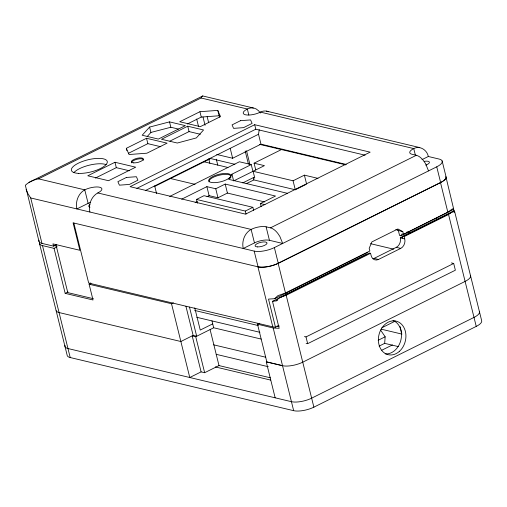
<?xml version="1.0" encoding="UTF-8"?>
<svg xmlns="http://www.w3.org/2000/svg" width="507" height="507" viewBox="0 0 507 507"><rect width="100%" height="100%" fill="white"/><g stroke="black" fill="none" stroke-linecap="round" stroke-linejoin="round"><path stroke-width="0.76" d="M379.103 346.123L384.667 343.353L385.162 336.794L380.573 330.051M346.211 164.439L260.972 144.165L258.519 134.266L259.229 129.64M402.127 238.208L402.983 236.294L453.024 211.406L454.513 212.154L454.475 210.823L400.289 237.77A7.39 5.811 -76.6 0 1 396.297 247.334L374.02 258.418A7.39 5.811 -76.6 0 1 373.006 258.804M39.033 241.573L25.35 185.258C28.994 181.842 33.652 179.801 38.526 178.851L201.083 97.997L201.83 96.469L202.749 95.962L253.405 108.016M400.993 235.818L401.988 233.936L403.464 234.291L447.839 212.224L452.504 208.814L453.67 209.321L400.993 235.818L399.579 235.482L398.356 230.533L396.271 229.437M252.911 171.334L251.244 164.585L231.959 174.18L230.729 176.151L230.951 177.051L230.235 178.204L230.013 177.304L228.733 179.358L287.621 193.37M278.463 325.728L275.466 327.218L268.507 299.105L274.705 298.68L277.849 295.682L285.473 292.976L369.863 251.003L369.191 248.303L371.859 241.928L397.913 228.974L402.799 231.591L403.464 234.291M149.59 127.073L142.175 135.236L158.355 139.076L185.353 125.647L169.515 121.883L149.59 127.073L150.921 132.441L147.214 136.529M470.477 275.485A14.773 5.007 -13.9 0 1 465.109 281.417L302.742 362.175A14.773 5.007 -13.9 0 1 282.538 365.699L266.84 361.935L257.499 324.188L273.21 328.023L279.167 328.327L272.493 301.335L276.131 300.879L279.332 297.799L369.381 253.012L370.566 253.291L371.124 255.541A7.39 5.811 -76.6 0 0 378.456 259.47L400.739 248.392A7.39 5.811 -76.6 0 0 404.732 238.829L404.174 236.579L402.983 236.294M453.024 211.406L448.549 214.505L404.174 236.579M90.48 202.337A10.818 3.663 -13.9 0 0 88.123 203.358L76.893 208.941C75.017 200.981 79.041 191.469 87.134 188.832A10.818 3.663 -13.9 0 1 100.392 187.438A10.818 3.663 -13.9 0 1 97.978 192.85C91.241 196.38 88.256 204.822 89.897 212.034M254.463 242.916L254.552 242.866A10.837 3.669 -13.9 0 1 269.369 240.28L282.691 243.449L279.839 236.42L277.747 233.296A14.589 7.548 63.5 0 0 270.459 227.846L266.029 226.787A10.837 3.669 -13.9 0 0 251.212 229.367C244.551 232.947 241.605 241.319 243.233 248.5L254.463 242.916L251.123 229.418L97.794 192.952M28.962 182.4L202.749 95.962M126.313 148.323L146.517 138.272L167.088 143.158L146.884 153.209L129.051 154.521L126.313 148.323L126.883 150.63M199.948 111.705L179.744 121.756L200.316 126.649L220.52 116.597L217.782 110.393L199.948 111.705L201.273 117.073L187.343 124M128.341 153.355L147.848 143.652L160.801 146.732M114.975 162.265L87.787 175.783L108.511 180.714L135.692 167.19L114.975 162.265L116.312 167.659L129.355 170.764M187.723 126.211L161.48 139.267L177.311 143.031L196.355 137.917L203.554 129.976L187.723 126.211L189.048 131.586L200.36 134.273M95.398 178.065L116.312 167.659M169.902 141.111L189.048 131.586M254.698 124.703L130.09 186.677L245.527 214.138L370.129 152.157L254.698 124.703L255.813 129.203L365.091 155.193M136.871 188.363L255.813 129.203M145.503 190.48L258.519 134.266M154.153 186.684L210.703 158.558L234.937 164.325M38.995 240.242A14.773 5.007 -13.9 0 0 41.954 243.385L53.495 246.129L56.328 244.723M216.692 154.451L232.65 158.247L260.972 144.165M169.687 196.45L239.405 161.771L251.244 164.585M181.702 199.175L206.875 186.652L215.754 188.769L225.197 184.073L275.51 196.038L260.408 203.554L261.143 206.514M255.743 169.927L254.077 163.178L282.209 149.185M197.394 203.193L196.469 199.447L204.017 195.689L252.86 207.306L253.601 210.304M234.316 180.587L264.432 165.643L254.077 163.178M195.119 202.604L197.217 201.564M207.002 196.697L209.106 195.651L217.985 197.762L227.421 193.066L264.781 201.951M242.809 182.888L253.297 177.672L254.774 178.027L253.107 171.277L293.065 180.784L304.39 175.149L318.022 178.388M246.161 183.749L253.855 179.922L295.289 189.776L305.911 184.497M39.533 242.46A14.773 5.007 -13.9 0 0 42.493 245.603L54.046 248.348L65.188 293.363L67.989 291.969M65.188 293.363L93.015 299.979L89.112 284.224L91 283.28M196.469 199.447L245.306 211.064L252.86 207.306M270.459 227.846L416.317 155.3A14.589 7.535 63.6 0 1 423.599 160.751L425.69 163.881L428.535 170.91M422.001 159.635L428.32 156.492L439.195 159.078A14.773 5.007 -13.9 0 1 436.749 166.822L440.646 182.571L278.28 263.323A14.773 5.007 -13.9 0 1 258.076 266.847L73.084 222.846L79.872 250.287L52.937 243.88L53.495 246.129M26.104 189.377L27.929 193.706L30.712 197.952L254.178 251.104A14.773 5.007 -13.9 0 0 274.382 247.581L436.749 166.822M89.112 284.224L171.518 303.737L173.407 302.799M275.466 327.218L272.779 326.863L257.917 266.809A14.773 5.007 -13.9 0 0 278.128 263.285L440.488 182.533A14.773 5.007 -13.9 0 0 442.535 181.392M212.706 323.872L200.246 330.063L194.758 307.888M189.479 307.109L196.684 336.23L193.129 335.381L180.866 341.515L59.066 312.546A14.773 5.007 -13.9 0 1 56.144 310.734M270.313 377.785L218.999 365.579L204.651 372.715L201.102 371.872L192.191 335.881L195.746 336.724L213.675 327.776L261.156 339.069M274.705 298.68L367.455 252.549M272.493 301.335L366.688 254.482M279.332 297.799L286.182 295.264L370.566 253.291M276.131 300.879L277.538 300.176M257.499 324.188L259.388 323.251M201.102 371.872L189.77 377.506L171.518 303.737M304.466 336.553L306 336.921L453.695 263.456L455.368 270.206L307.667 343.67L306.127 343.302M381.853 327.769L395.257 321.102M378.14 340.286L385.162 336.794M381.809 350.217L392.45 344.925M39.571 243.791L67.279 355.724A14.773 5.007 -13.9 0 0 70.2 357.536L293.667 410.683A14.773 5.007 -13.9 0 0 313.877 407.165L476.238 326.407A14.773 5.007 -13.9 0 0 481.612 320.475L454.475 210.823M54.046 248.348L57.196 246.808M268.577 111.762A14.564 11.452 -76.6 0 0 260.345 112.098L257.898 113.207A10.837 3.669 -13.9 0 1 245.451 114.772A10.837 3.669 -13.9 0 1 245.318 110.215L247.34 109.005A14.564 11.452 -76.6 0 1 256.257 109.005L258.735 110.913L260.281 113.067M150.921 132.441L170.846 127.257L178.388 129.051M201.273 117.073L219.113 115.761L219.721 117.136M276.987 326.147L279.344 326.058M428.32 156.492C427.135 150.059 419.878 145.262 413.75 148.583L260.345 112.098M266.409 111.109L419.815 147.6M201.083 97.997L247.34 109.005L248.829 115M416.317 155.3L411.957 154.261A10.837 3.669 -13.9 0 1 413.75 148.583L415.423 155.332M259.489 144.337L345.787 164.864M203.656 161.701L227.941 167.475M407.026 231.94L410.106 232.675M395.847 229.557L398.16 230.108M407.406 232.307L410.486 233.043M398.356 230.533L402.799 231.591M170.054 178.413L195.094 184.371M260.408 203.554L264.965 204.632M400.289 237.77L404.732 238.829M396.297 247.334L400.739 248.392M370.535 243.677L393.635 249.171M451.388 262.911L453.695 263.456M374.02 258.418L378.456 259.47M38.526 178.851L84.77 189.852L88.123 203.358M381.27 329.189L401.937 334.1M384.667 343.353L398.477 346.636M272.779 326.863L88.687 283.077L73.826 223.023M194.644 310.436L258.386 325.595M196.786 317.293L259.926 332.313M93.377 298.699L67.786 292.615L55.846 244.349M213.637 344.83L265.763 357.232M282.538 365.699L266.257 361.827L275.162 397.818M216.216 354.33L268.254 366.707M215.323 366.929L270.643 380.085M53.97 245.572L56.283 246.129M442.117 160.89L446.014 176.632A14.773 5.007 -13.9 0 1 440.646 182.571M445.862 176.594L453.797 209.606M453.321 209.74L453.885 212.021M448.549 214.505L476.238 326.407M440.488 182.533L447.839 212.224M436.514 218.067L436.888 219.563M400.08 326.603L401.753 333.353M304.39 175.149L306.621 184.142M293.065 180.784L295.289 189.776M306 336.921L307.667 343.67M285.859 293.002L286.227 294.497M274.382 247.581L278.28 263.323M286.182 295.264L313.877 407.165M278.128 263.285L285.473 292.976M266.093 226.813L269.432 240.305M253.297 177.672L253.855 179.922M246.535 150.794L249.951 164.585M245.179 150.978L248.386 163.932M230.203 148.355L232.65 158.247M245.306 211.064L246.047 214.062M254.178 251.104L258.076 266.847M273.21 328.023L293.667 410.683M217.782 110.393L219.113 115.761M231.959 174.18L233.626 180.929M225.197 184.073L227.421 193.066M207.141 116.604L208.65 122.688M216.299 159.198L217.782 165.193M202.99 116.965L205.056 125.324M208.726 158.761L209.86 163.33M215.754 188.769L217.985 197.762M196.678 119.037L198.56 126.636M206.875 186.652L209.106 195.651M169.515 121.883L170.846 127.257M211.964 320.868L213.675 327.776M210.094 329.588L218.999 365.579M195.746 336.724L204.651 372.715M146.517 138.272L147.848 143.652M185.923 306.266L193.129 335.381M154.679 185.911L156.568 193.528M90.151 282.792L90.531 284.326M30.712 197.952L41.954 243.385M42.493 245.603L70.2 357.536M479.388 311.475A14.773 5.007 -13.9 0 1 474.013 317.414L311.653 398.166A14.773 5.007 -13.9 0 1 291.443 401.69L67.976 348.537A14.773 5.007 -13.9 0 1 65.016 345.394M393.007 320.487A17.238 13.556 -76.6 0 1 400.923 339.924A17.238 13.556 -76.6 0 1 385.181 353.873M424.15 161.372A6.154 2.085 -13.9 0 1 429.366 162.063A6.154 2.085 -13.9 0 1 425.779 165.117M90.005 207.198A6.154 2.085 -13.9 0 1 89.929 204.613M131.655 162.861A6.154 2.085 -13.9 0 1 137.536 159.141A6.154 2.085 -13.9 0 1 143.551 160.237M73.971 172.513A18.467 6.255 -13.9 0 1 89.302 165.168A18.467 6.255 -13.9 0 1 106.153 164.642M445.9 177.932A14.773 5.007 -13.9 0 1 443.118 180.999M230.013 177.304A11.325 3.834 -13.9 0 1 211.717 182.507A11.325 3.834 -13.9 0 1 216.35 175.061A11.325 3.834 -13.9 0 1 230.729 176.151M209.074 181.893A11.325 3.834 -13.9 0 1 218.447 175.403A11.325 3.834 -13.9 0 1 230.926 176.03M126.382 177.456L117.884 181.683L119.405 185.163L129.424 184.428L137.917 180.2L136.396 176.715L126.382 177.456M240.565 120.666L232.073 124.887L233.588 128.372L243.607 127.631L252.099 123.404L250.578 119.925L240.565 120.666M399.339 351.421A17.238 13.556 -76.6 0 0 398.743 322.135A17.238 13.556 -76.6 0 0 378.38 340.191A17.238 13.556 -76.6 0 0 399.339 351.421M257.461 246.909A6.154 2.085 -13.9 0 0 267.018 243.373A6.154 2.085 -13.9 0 0 258.709 242.954A6.154 2.085 -13.9 0 0 257.461 246.909M133.772 162.874A6.154 2.085 -13.9 0 0 143.329 159.337A6.154 2.085 -13.9 0 0 135.02 158.919A6.154 2.085 -13.9 0 0 133.772 162.874M78.528 173.375A18.467 6.255 -13.9 0 0 107.192 162.779A18.467 6.255 -13.9 0 0 82.273 161.518A18.467 6.255 -13.9 0 0 78.528 173.375"/></g></svg>
